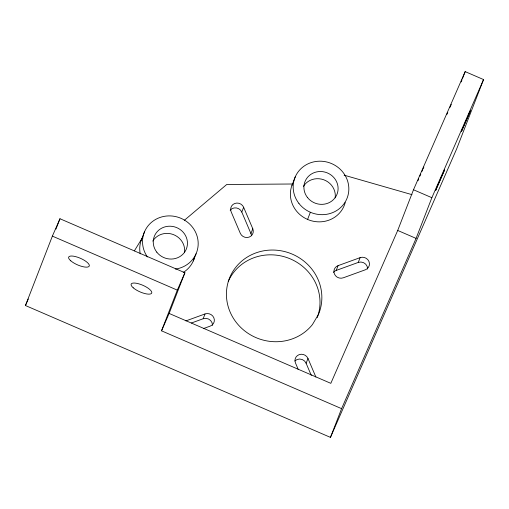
<?xml version="1.0" encoding="UTF-8"?>
<svg xmlns="http://www.w3.org/2000/svg" width="509" height="509" viewBox="0 0 509 509"><rect width="100%" height="100%" fill="white"/><g stroke="black" fill="none" stroke-linecap="round" stroke-linejoin="round"><path stroke-width="0.76" d="M25.45 305.527L52.376 236.119L59.973 218.743L184.913 272.754L169.134 313.442L161.531 330.818L341.596 408.657L330.456 437.384L25.45 305.527L28.3 299.012M55.965 229.082L59.973 218.743M141.05 240.744L144.632 231.512M161.531 330.818L177.317 290.13L184.913 272.754M193.293 260.932L196.08 253.756M251.389 235.209A6.808 6.445 21.2 0 0 250.931 233.555L241.788 212.068L243.646 207.284A6.808 6.445 21.2 0 0 234.808 203.466A6.808 6.445 21.2 0 0 231.156 211.82L240.299 233.3A6.808 6.445 21.2 0 0 249.13 237.118A6.808 6.445 21.2 0 0 252.788 228.764L243.646 207.284M191.403 323.011L203.155 318.742L205.012 313.958A6.808 6.445 21.2 0 1 213.85 317.775A6.808 6.445 21.2 0 1 210.192 326.129L203.581 328.528M250.931 233.555L252.788 228.764M291.969 185.365L295.284 176.814M307.582 219.436L310.363 212.259M333.452 272.379A6.808 6.445 21.2 0 1 336.226 270.425L338.084 265.641L360.124 257.637A6.808 6.445 21.2 0 1 368.955 261.454A6.808 6.445 21.2 0 1 365.303 269.808L343.263 277.812A6.808 6.445 21.2 0 1 334.426 273.995A6.808 6.445 21.2 0 1 338.084 265.641M311.298 375.426L306.119 363.254L307.977 358.47A6.808 6.445 21.2 0 0 299.146 354.646A6.808 6.445 21.2 0 0 295.487 363L298.229 369.445M336.226 270.425L358.266 262.421L360.124 257.637M169.134 313.442L330.825 383.341L397.707 230.45L413.493 189.762L465.175 71.616L483.55 79.563L456.624 148.972L330.456 437.384M461.167 81.955L462.026 79.741M462.598 78.265L465.175 71.616M341.596 408.657L416.082 238.397L431.867 197.702L483.55 79.563M417.997 180.72L418.735 178.945M419.95 176.063L420.771 174.154M446.902 114.41L447.767 112.4M421.923 171.476L422.782 169.497M423.068 168.842L423.863 167.041M449.969 107.367L451.318 104.364M134.357 250.892L141.846 238.696A28.027 26.544 21.2 0 0 140.23 253.883M184.277 220.365L226.734 184.487L292.497 183.997A28.027 26.544 21.2 0 0 309.478 220.181A28.027 26.544 21.2 0 0 345.217 202.588M185.912 320.893L205.012 313.958M344.116 175.172L411.978 194.661M413.493 189.762L431.867 197.702M397.707 230.45L416.082 238.397M52.376 236.119L177.317 290.13M307.977 358.47L315.898 377.086M228.223 281.522A48.043 45.511 21.2 0 1 289.462 258.527A48.043 45.511 21.2 0 1 317.234 317.635M358.266 262.421A6.808 6.445 21.2 0 1 367.606 269.032M294.889 360.964A6.808 6.445 21.2 0 1 306.119 363.254M203.155 318.742A6.808 6.445 21.2 0 1 212.501 325.346M230.176 210.204A6.808 6.445 21.2 0 1 241.788 212.068M152.757 241.094A17.217 16.307 21.2 0 1 173.06 234.458A17.217 16.307 21.2 0 1 184.525 252.547M194.565 257.293A28.027 26.544 21.2 0 1 183.221 272.468M147.425 256.981A28.027 26.544 21.2 0 1 157.917 218.285A28.027 26.544 21.2 0 1 196.748 235.069A28.027 26.544 21.2 0 1 175.433 269.089M303.409 186.389A17.217 16.307 21.2 0 1 323.711 179.76A17.217 16.307 21.2 0 1 335.176 197.848M435.889 189.863L435.698 190.398L444.592 169.872L435.889 189.863M461.733 130.794L461.542 131.328L470.437 110.797L461.733 130.794M318.507 314.314L312.45 324.551A48.043 45.511 21.2 0 1 232.161 316.197A48.043 45.511 21.2 0 1 271.31 250.046A48.043 45.511 21.2 0 1 318.507 314.314M133.243 287.814A11.211 3.588 23.6 0 0 151.039 293.757A11.211 3.588 23.6 0 0 140.032 284.207A11.211 3.588 23.6 0 0 133.243 287.814M70.77 260.812A11.211 3.588 23.6 0 0 88.572 266.748A11.211 3.588 23.6 0 0 77.559 257.198A11.211 3.588 23.6 0 0 70.77 260.812M156.791 252.159A17.217 16.307 21.2 0 0 186.154 249.467A17.217 16.307 21.2 0 0 168.116 226.276A17.217 16.307 21.2 0 0 156.791 252.159M298.929 203.441A28.027 26.544 21.2 0 0 346.731 199.051A28.027 26.544 21.2 0 0 317.361 161.308A28.027 26.544 21.2 0 0 298.929 203.441M307.442 197.46A17.217 16.307 21.2 0 0 336.805 194.762A17.217 16.307 21.2 0 0 318.768 171.578A17.217 16.307 21.2 0 0 307.442 197.46"/></g></svg>
